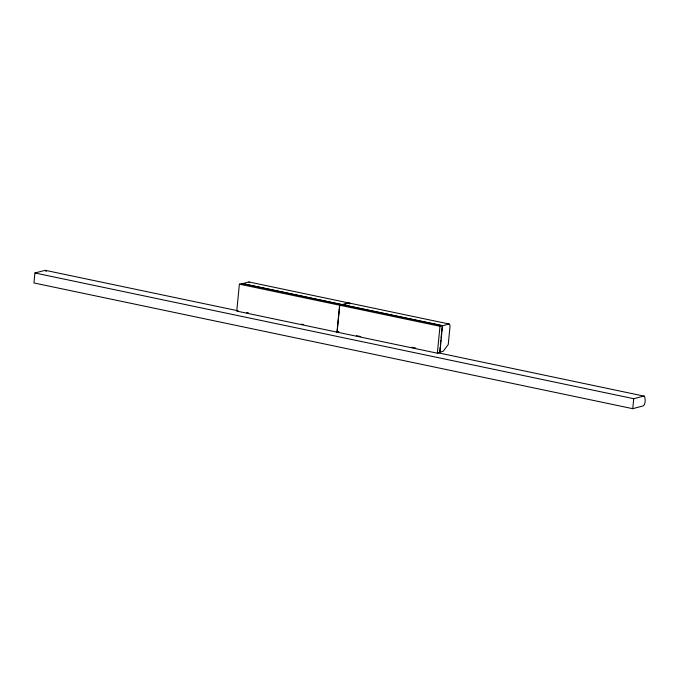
<?xml version="1.0" encoding="UTF-8"?>
<svg xmlns="http://www.w3.org/2000/svg" width="679" height="679" viewBox="0 0 679 679"><rect width="100%" height="100%" fill="white"/><g stroke="black" fill="none" stroke-linecap="round" stroke-linejoin="round"><path stroke-width="1.02" d="M238.278 310.846L45.247 270.318L34.926 272.975L33.95 282.956L632.752 408.682L643.505 405.804C645.653 403.581 645.457 399.023 644.481 396.222L437.531 352.681M239.39 284.161L236.75 311.084L437.344 353.199L439.865 352.528L442.504 325.606L241.902 283.483L239.39 284.161L439.992 326.276L442.504 325.606M241.902 283.483L340.875 304.523M342.233 304.803L339.636 305.202L336.996 332.133L338.668 331.683M437.344 353.199L439.992 326.276M440.162 347.156L439.865 352.528M440.365 345.119L440.858 340.035M441.061 338.006L441.46 333.941M441.656 331.904L442.156 326.82M632.752 408.682L633.728 398.7L644.048 396.044M242.097 283.78L248.879 281.972L348.675 302.927A3.471 1.613 -78.1 0 1 349.464 303.895M348.675 302.927L339.746 305.227L337.107 332.158L338.779 331.708M342.454 304.854L349.227 303.046L449.031 323.993A3.471 1.613 -78.1 0 1 449.973 326.93L448.242 344.55L443.124 351.315L439.661 352.231M449.031 323.993L442.479 325.852M341.902 304.735L441.223 325.589M246.579 312.586L248.65 313.027M301.578 324.138L303.657 324.57M356.585 335.689L360.736 336.555M411.584 347.232L415.735 348.106M34.926 272.975L633.728 398.7M45.247 270.318L46.189 271.575M349.227 303.046A3.471 1.613 -78.1 0 1 349.931 303.759M248.879 281.972A3.471 1.613 -78.1 0 1 249.193 282.15"/></g></svg>
